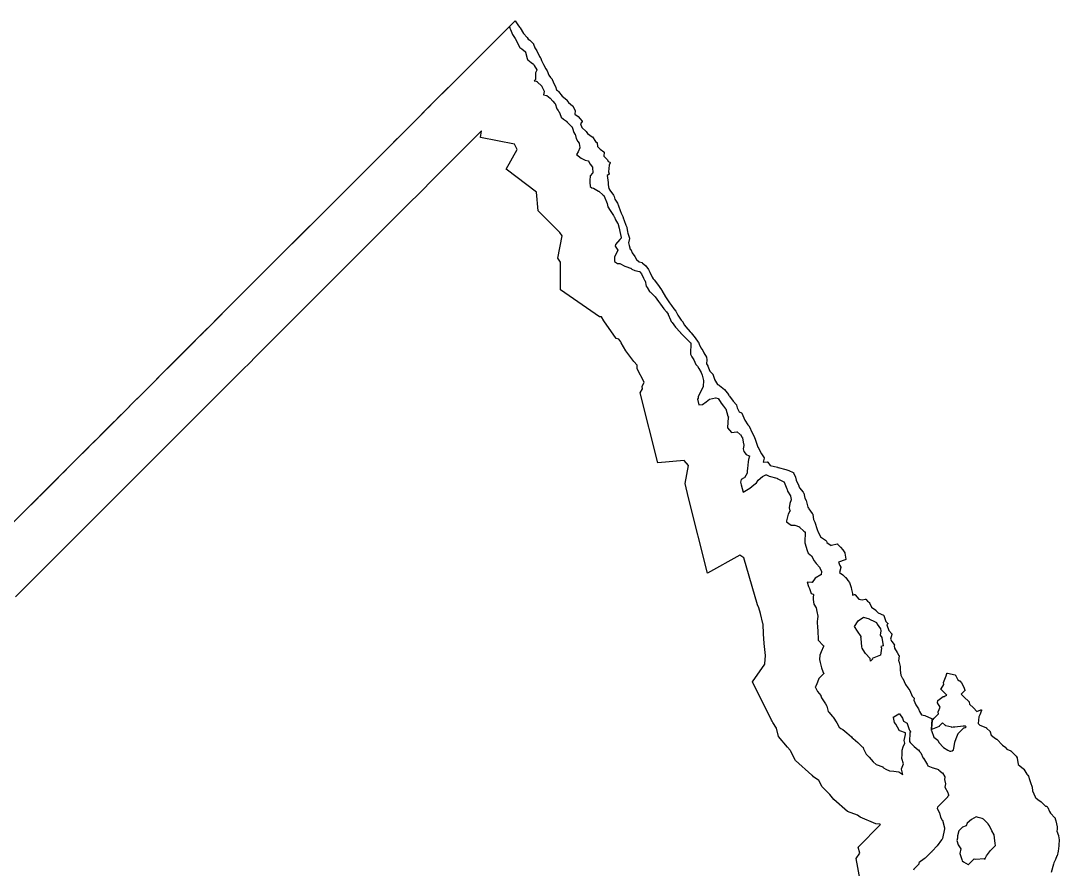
# Model space of a CAD drawing. Header units: millimetres. Extents: x 0 to 500, y 0 to 700.
# Drawn here: x 250 to 384.3, y 357.8 to 467.6 of the extents above; entities that cross this region are included whole.
import ezdxf

# ---------------------------------------------------------------- set-up
doc = ezdxf.new("R2010")
doc.units = ezdxf.units.MM
doc.layers.add('CORTE', color=1, linetype='Continuous')
doc.layers.add('GRABADO', color=5, linetype='Continuous')

msp = doc.modelspace()

# ---------------------------------------------------------------- linework, layer by layer
at = {"layer": 'CORTE'}
for points in [[(248.81, 402.47), (250.67, 404.33), (251.04, 404.7), (251.5, 405.17), (251.97, 405.63), (252.53, 406.19), (252.99, 406.65), (253.37, 407.03), (253.92, 407.59), (257.65, 411.31), (258.18, 411.84), (258.58, 412.24), (259.04, 412.7), (259.57, 413.23), (259.91, 413.57), (260.5, 414.16), (263.74, 417.4), (264.25, 417.92), (264.72, 418.38), (265.22, 418.88), (266.6, 420.26), (267.06, 420.72), (267.98, 421.65), (268.48, 422.14), (269.85, 423.51), (270.28, 423.95), (273.05, 426.71), (273.51, 427.17), (273.97, 427.63), (274.44, 428.1), (274.91, 428.57), (275.82, 429.48), (276.27, 429.94), (298.6, 452.26), (299.06, 452.72), (301.35, 455.01), (301.9, 455.56), (302.45, 456.11), (302.82, 456.48), (303.27, 456.93), (307.39, 461.05), (307.77, 461.44), (311.43, 465.09), (311.43, 465.09), (311.99, 465.65), (313.22, 466.88), (313.95, 467.61), (314.3, 467.08), (314.3, 467.08), (314.51, 466.8), (314.52, 466.8), (314.52, 466.79), (314.52, 466.78), (314.54, 466.75), (314.57, 466.7), (315.03, 465.96), (315.48, 465.46), (315.48, 465.45), (315.61, 465.23), (315.83, 465.08), (315.84, 465.08), (315.84, 465.08), (316.3, 464.61), (316.31, 464.61), (316.31, 464.6), (316.32, 464.59), (316.5, 464.11), (316.74, 463.71), (317.09, 462.97), (317.18, 462.85), (317.24, 462.76), (317.24, 462.76), (317.25, 462.75), (317.25, 462.74), (317.33, 462.47), (317.59, 461.95), (317.9, 461.39), (318.08, 461.13), (318.08, 461.13), (318.09, 461.12), (318.3, 460.56), (318.49, 460.25), (318.72, 460.05), (318.73, 460.04), (318.73, 460.04), (318.74, 460.03), (318.74, 460.03), (319, 459.42), (319.14, 459.1), (319.14, 459.09), (319.3, 458.66), (319.41, 458.57), (319.42, 458.57), (319.53, 458.44), (320.04, 457.87), (320.61, 457.36), (320.61, 457.36), (320.62, 457.35), (320.62, 457.35), (320.71, 457.21), (320.83, 457.05), (321.37, 456.6), (321.38, 456.59), (321.38, 456.59), (321.38, 456.58), (321.39, 456.58), (321.71, 456.01), (321.71, 456), (321.71, 456), (321.72, 455.99), (321.72, 455.99), (321.72, 455.98), (321.72, 455.97), (321.68, 455.54), (322.08, 455.24), (322.09, 455.24), (322.09, 455.23), (322.1, 455.23), (322.33, 454.92), (322.58, 454.68), (322.58, 454.67), (322.59, 454.67), (322.59, 454.66), (322.59, 454.66), (322.6, 454.65), (322.6, 454.64), (322.6, 454.64), (322.6, 454.63), (322.6, 454.61), (322.6, 454.61), (322.59, 454.6), (322.59, 454.59), (322.59, 454.59), (322.37, 454.26), (322.55, 453.82), (323.12, 453.3), (323.13, 453.3), (323.13, 453.29), (323.14, 453.29), (323.14, 453.28), (323.14, 453.27), (323.19, 453.14), (323.31, 453.01), (323.92, 452.6), (323.92, 452.6), (323.93, 452.59), (323.93, 452.59), (323.93, 452.58), (324.35, 451.98), (324.51, 451.88), (324.51, 451.87), (324.52, 451.86), (324.53, 451.86), (324.53, 451.85), (324.53, 451.84), (324.53, 451.83), (324.54, 451.83), (324.61, 451.33), (324.94, 451), (325.42, 450.66), (325.42, 450.66), (325.43, 450.65), (325.44, 450.63), (325.44, 450.62), (325.45, 450.61), (325.45, 450.61), (325.45, 450.6), (325.45, 450.59), (325.4, 450.09), (325.87, 449.62), (325.87, 449.62), (325.88, 449.61), (325.88, 449.6), (325.99, 449.41), (326.18, 449.31), (326.18, 449.3), (326.19, 449.3), (326.2, 449.29), (326.2, 449.29), (326.21, 449.28), (326.21, 449.28), (326.21, 449.27), (326.22, 449.26), (326.22, 449.25), (326.22, 449.24), (326.22, 449.24), (326.22, 449.22), (326.22, 449.22), (326.21, 449.21), (326.1, 448.94), (326.02, 448.07), (326.09, 447.81), (326.09, 447.81), (326.09, 447.8), (326.09, 447.79), (326.09, 447.79), (326.09, 447.78), (326.08, 447.77), (326.08, 447.77), (326.08, 447.76), (326.07, 447.75), (326.07, 447.75), (326.07, 447.75), (326.06, 447.74), (326.06, 447.74), (325.85, 447.61), (325.96, 446.69), (325.99, 446.37), (326.04, 445.9), (326.2, 445.68), (326.65, 445.03), (326.65, 445.03), (326.73, 444.88), (326.73, 444.87), (326.85, 444.54), (327.17, 444.01), (327.17, 444.01), (327.17, 444), (327.29, 443.65), (327.53, 443.06), (327.53, 443.05), (327.65, 442.72), (327.85, 442.28), (327.93, 442.14), (327.93, 442.13), (328.03, 441.75), (328.26, 441.16), (328.37, 440.89), (328.37, 440.88), (328.37, 440.87), (328.47, 440.32), (328.53, 440.12), (328.74, 439.49), (328.74, 439.48), (328.74, 439.47), (328.74, 439.47), (328.74, 439.46), (328.74, 439.45), (328.62, 438.87), (328.7, 438.52), (328.83, 438.08), (328.95, 437.96), (328.95, 437.95), (328.96, 437.94), (328.96, 437.94), (328.96, 437.93), (329.08, 437.57), (329.42, 437.1), (329.42, 437.1), (329.65, 436.74), (330, 436.43), (330.35, 436.32), (330.35, 436.32), (330.35, 436.32), (330.36, 436.32), (330.37, 436.31), (330.83, 435.92), (330.84, 435.92), (330.84, 435.91), (331.17, 435.44), (331.17, 435.44), (331.18, 435.43), (331.34, 435.08), (331.65, 434.45), (331.77, 434.22), (331.91, 434.09), (331.91, 434.09), (331.92, 434.09), (332.37, 433.51), (332.86, 432.8), (332.9, 432.75), (332.9, 432.74), (332.91, 432.74), (332.91, 432.73), (332.92, 432.72), (332.92, 432.72), (333.4, 431.91), (333.72, 431.38), (333.89, 431.1), (334.17, 430.76), (334.47, 430.36), (334.7, 430.05), (334.7, 430.04), (334.96, 429.54), (335.42, 428.89), (335.51, 428.8), (335.51, 428.79), (335.52, 428.79), (335.58, 428.69), (335.86, 428.23), (336.03, 427.99), (336.56, 427.37), (336.7, 427.22), (337.24, 426.59), (337.24, 426.59), (337.63, 426.02), (337.63, 426.02), (337.64, 426.01), (337.74, 425.75), (337.96, 425.28), (338.22, 424.95), (338.23, 424.94), (338.23, 424.94), (338.23, 424.94), (338.34, 424.65), (338.68, 424.08), (338.68, 424.08), (338.68, 424.07), (338.69, 424.06), (338.69, 424.06), (338.73, 423.77), (338.73, 423.76), (338.73, 423.75), (338.68, 423.24), (338.86, 422.95), (338.86, 422.94), (339.12, 422.29), (339.28, 422.09), (339.47, 421.92), (339.47, 421.91), (339.48, 421.91), (339.48, 421.9), (339.48, 421.9), (339.49, 421.89), (339.71, 421.23), (339.71, 421.23), (339.72, 421.19), (340.13, 420.55), (340.26, 420.49), (340.27, 420.49), (340.28, 420.48), (340.36, 420.42), (341.02, 419.91), (341.02, 419.91), (341.02, 419.9), (341.03, 419.9), (341.54, 419.24), (341.54, 419.23), (341.55, 419.22), (341.59, 419.13), (341.67, 419.02), (342.14, 418.39), (342.56, 417.9), (342.56, 417.9), (342.57, 417.89), (342.57, 417.88), (342.57, 417.88), (342.57, 417.87), (342.64, 417.55), (342.91, 417.01), (343.21, 416.88), (343.21, 416.88), (343.22, 416.88), (343.23, 416.87), (343.23, 416.86), (343.24, 416.85), (343.24, 416.85), (343.38, 416.53), (343.63, 415.93), (344.02, 415.35), (344.15, 415.2), (344.16, 415.19), (344.16, 415.19), (344.17, 415.18), (344.17, 415.18), (344.18, 415.17), (344.18, 415.16), (344.19, 415.14), (344.61, 414.28), (344.84, 413.81), (344.84, 413.8), (345.01, 413.36), (345.34, 412.45), (345.35, 412.44), (345.35, 412.44), (345.35, 412.43), (345.36, 412.43), (345.36, 412.42), (345.36, 412.41), (345.37, 412.4), (345.37, 412.4), (345.37, 412.38), (345.81, 411.57), (346.14, 411.07), (346.14, 411.07), (346.14, 411.06), (346.14, 411.06), (346.15, 411.05), (346.15, 411.04), (346.15, 411.03), (346.15, 411.03), (346.15, 411.02), (346.02, 410.48), (346.55, 410.53), (346.55, 410.53), (346.56, 410.53), (346.57, 410.53), (346.58, 410.53), (346.58, 410.52), (346.59, 410.52), (346.6, 410.52), (346.6, 410.51), (346.61, 410.51), (346.61, 410.5), (346.62, 410.5), (346.91, 410.09), (347.89, 409.84), (347.92, 409.84), (347.93, 409.83), (347.94, 409.83), (347.94, 409.83), (347.96, 409.83), (348.95, 409.55), (348.96, 409.55), (349.34, 409.42), (349.91, 409.18), (349.91, 409.17), (349.92, 409.17), (349.93, 409.16), (349.94, 409.15), (349.94, 409.15), (349.95, 409.14), (350.19, 408.57), (350.19, 408.57), (350.19, 408.56), (350.29, 408.17), (350.63, 407.42), (350.63, 407.41), (350.69, 407.26), (350.69, 407.26), (350.71, 407.2), (351.18, 406.63), (351.25, 406.53), (351.25, 406.53), (351.26, 406.51), (351.26, 406.51), (351.26, 406.5), (351.39, 405.83), (351.58, 405.56), (351.59, 405.55), (351.59, 405.55), (351.59, 405.54), (351.59, 405.53), (351.81, 404.66), (351.88, 404.53), (351.88, 404.53), (351.91, 404.45), (352.35, 403.87), (352.36, 403.87), (352.42, 403.78), (352.43, 403.77), (352.43, 403.76), (352.44, 403.75), (352.44, 403.74), (352.52, 403.07), (352.72, 402.75), (352.72, 402.74), (352.72, 402.73), (352.98, 401.78), (353, 401.74), (353.03, 401.72), (353.03, 401.72), (353.04, 401.71), (353.04, 401.71), (353.05, 401.7), (353.05, 401.69), (353.06, 401.68), (353.09, 401.56), (353.42, 400.85), (354.09, 400.39), (354.1, 400.38), (354.1, 400.38), (354.18, 400.3), (354.18, 400.3), (354.19, 400.29), (354.19, 400.29), (354.19, 400.28), (354.19, 400.27), (354.25, 400.09), (354.83, 399.73), (354.86, 399.74), (354.86, 399.74), (355.58, 399.93), (355.58, 399.93), (355.59, 399.93), (355.6, 399.93), (355.61, 399.93), (355.61, 399.93), (355.62, 399.93), (355.63, 399.93), (355.63, 399.92), (355.64, 399.92), (355.65, 399.91), (355.65, 399.91), (356, 399.51), (356.32, 399.15), (356.32, 399.14), (356.32, 399.14), (356.57, 398.75), (356.58, 398.74), (356.58, 398.73), (356.58, 398.73), (356.58, 398.72), (356.69, 397.94), (356.69, 397.93), (356.69, 397.92), (356.69, 397.91), (356.69, 397.91), (356.69, 397.9), (356.68, 397.89), (356.68, 397.89), (356.67, 397.88), (356.67, 397.88), (356.66, 397.87), (356.66, 397.87), (356.65, 397.87), (356.64, 397.86), (355.76, 397.57), (355.95, 397.13), (356.05, 396.9), (356.05, 396.89), (356.05, 396.88), (356.05, 396.88), (356.05, 396.87), (356.05, 396.86), (356.05, 396.86), (355.91, 396.23), (356.33, 395.92), (356.33, 395.92), (356.34, 395.92), (356.68, 395.57), (356.69, 395.56), (356.96, 395.21), (357.17, 394.93), (357.17, 394.93), (357.18, 394.92), (357.18, 394.91), (357.38, 394.29), (357.46, 394.04), (357.46, 394.04), (357.46, 394.03), (357.55, 393.5), (357.59, 393.28), (357.83, 393.37), (357.84, 393.37), (357.85, 393.37), (357.85, 393.37), (357.86, 393.37), (357.87, 393.37), (357.88, 393.37), (357.88, 393.37), (357.89, 393.36), (357.9, 393.36), (357.9, 393.36), (357.91, 393.35), (357.91, 393.35), (358.4, 392.77), (358.8, 392.69), (359.22, 392.78), (359.22, 392.78), (359.23, 392.78), (359.24, 392.78), (359.24, 392.78), (359.26, 392.78), (359.26, 392.78), (359.27, 392.78), (359.27, 392.77), (359.28, 392.77), (359.29, 392.76), (359.29, 392.76), (359.49, 392.52), (359.76, 392.33), (359.76, 392.33), (359.77, 392.32), (359.78, 392.31), (359.78, 392.31), (359.78, 392.3), (360.04, 391.75), (360.58, 391.33), (360.59, 391.32), (360.59, 391.32), (360.74, 391.14), (360.87, 391), (361.57, 390.7), (361.57, 390.7), (361.58, 390.7), (361.59, 390.69), (361.59, 390.69), (361.6, 390.68), (361.6, 390.67), (361.61, 390.67), (361.9, 389.87), (361.98, 389.78), (362.11, 389.68), (362.11, 389.68), (362.12, 389.67), (362.12, 389.66), (362.13, 389.66), (362.13, 389.65), (362.13, 389.64), (362.14, 389.64), (362.14, 389.63), (362.14, 389.62), (362.14, 389.62), (362.14, 389.61), (362.13, 389.6), (362.13, 389.59), (362.13, 389.59), (362.12, 389.58), (362.12, 389.58), (362.02, 389.45), (362.25, 388.7), (362.65, 388.29), (362.66, 388.29), (362.66, 388.28), (362.67, 388.27), (362.67, 388.25), (362.67, 388.25), (362.67, 388.24), (362.67, 388.23), (362.67, 388.23), (362.67, 388.22), (362.49, 387.59), (362.64, 387.3), (362.98, 386.89), (362.98, 386.88), (362.99, 386.87), (362.99, 386.86), (362.99, 386.85), (362.99, 386.85), (362.99, 386.84), (362.99, 386.83), (362.99, 386.82), (362.99, 386.82), (362.96, 386.73), (363.02, 386.43), (363.35, 385.88), (363.58, 385.5), (363.59, 385.5), (363.59, 385.49), (363.59, 385.49), (363.59, 385.48), (363.59, 385.48), (363.59, 385.47), (363.59, 385.46), (363.53, 384.81), (363.55, 384.74), (363.72, 384.07), (363.72, 384.06), (363.72, 384.05), (363.73, 383.59), (363.84, 382.95), (363.94, 382.68), (363.99, 382.61), (363.99, 382.61), (364.08, 382.5), (364.08, 382.5), (364.09, 382.49), (364.44, 381.72), (364.71, 381.32), (364.97, 380.95), (364.97, 380.95), (364.98, 380.94), (365.3, 380.23), (365.42, 380.11), (365.43, 380.11), (365.53, 379.97), (365.53, 379.97), (365.53, 379.96), (365.54, 379.96), (365.54, 379.95), (365.54, 379.94), (365.54, 379.93), (365.54, 379.92), (365.52, 379.69), (365.75, 379.1), (366.12, 378.59), (366.12, 378.59), (366.12, 378.58), (366.12, 378.57), (366.22, 378.25), (366.5, 377.82), (366.91, 377.72), (366.91, 377.72), (366.91, 377.71), (367.78, 377.34), (367.78, 377.34), (367.79, 377.34), (367.79, 377.33), (367.8, 377.33), (367.8, 377.32), (367.81, 377.32), (367.81, 377.31), (367.81, 377.31), (367.84, 377.25), (367.84, 377.24), (367.84, 377.24), (367.84, 377.23), (367.85, 377.22), (367.84, 377.21), (367.73, 375.9), (367.74, 375.86), (367.74, 375.84), (367.76, 375.81), (367.76, 375.81), (367.77, 375.8), (368.1, 374.92), (368.6, 374.55), (368.6, 374.55), (368.61, 374.54), (368.61, 374.54), (368.62, 374.53), (368.62, 374.52), (368.73, 374.22), (369.36, 373.58), (369.91, 373.25), (370.15, 373.1), (370.27, 373.12), (370.27, 373.12), (370.45, 373.13), (370.62, 373.3), (370.74, 373.73), (370.79, 374.26), (370.79, 374.27), (370.79, 374.28), (370.79, 374.28), (370.99, 374.75), (371.25, 375.4), (371.26, 375.4), (371.26, 375.41), (371.27, 375.42), (371.27, 375.42), (371.96, 376.11), (371.96, 376.11), (371.97, 376.12), (371.98, 376.12), (371.98, 376.13), (371.99, 376.13), (372, 376.13), (372, 376.13), (372.16, 376.15), (372.28, 376.27), (372.2, 376.35), (372.05, 376.34), (371.87, 376.33), (370.79, 376.23), (370.61, 376.21), (370.43, 376.19), (370.42, 376.19), (370.42, 376.19), (370.41, 376.2), (369.62, 376.39), (369.61, 376.39), (369.6, 376.4), (369.59, 376.4), (369.59, 376.41), (369.23, 376.77), (368.79, 376.33), (368.79, 376.32), (368.78, 376.32), (368.77, 376.32), (368.77, 376.31), (367.93, 375.97), (367.92, 375.97), (367.91, 375.97), (367.91, 375.96), (367.9, 375.96), (367.89, 375.96), (367.89, 375.97), (367.88, 375.97), (367.87, 375.97), (367.87, 375.97), (367.86, 375.98), (367.85, 375.98), (367.85, 375.99), (367.84, 375.99), (367.84, 376), (367.83, 376), (367.83, 376.01), (367.83, 376.02), (367.83, 376.02), (367.83, 376.03), (367.83, 376.04), (367.83, 376.04), (367.92, 377.13), (367.93, 377.14), (367.93, 377.14), (367.93, 377.15), (367.93, 377.16), (367.94, 377.16), (367.94, 377.17), (367.95, 377.17), (368.14, 377.37), (368.7, 377.93), (368.65, 378.15), (368.65, 378.16), (368.65, 378.17), (368.65, 378.17), (368.65, 378.18), (368.65, 378.19), (368.65, 378.19), (368.9, 378.81), (368.57, 379.36), (368.57, 379.36), (368.56, 379.37), (368.56, 379.38), (368.56, 379.39), (368.56, 379.4), (368.56, 379.41), (368.6, 379.61), (368.6, 379.62), (368.6, 379.63), (368.61, 379.63), (368.61, 379.64), (368.62, 379.65), (368.62, 379.65), (368.62, 379.65), (369.3, 380.16), (369.3, 380.16), (369.31, 380.17), (369.32, 380.17), (369.33, 380.18), (369.33, 380.18), (369.49, 380.19), (369.57, 380.27), (369.57, 380.27), (369.58, 380.28), (369.59, 380.28), (369.59, 380.28), (369.77, 380.36), (369.68, 380.44), (369.03, 381.1), (369.02, 381.1), (369.02, 381.11), (369.01, 381.11), (369.01, 381.12), (369.01, 381.13), (369.01, 381.13), (369.01, 381.14), (369, 381.15), (369.01, 381.16), (369.01, 381.16), (369.01, 381.17), (369.01, 381.18), (369.01, 381.18), (369.02, 381.19), (369.38, 381.74), (369.35, 381.98), (369.35, 381.99), (369.35, 381.99), (369.35, 382), (369.35, 382.01), (369.35, 382.01), (369.7, 382.84), (369.77, 383.16), (369.77, 383.16), (369.77, 383.17), (369.78, 383.18), (369.78, 383.18), (369.79, 383.19), (369.79, 383.19), (369.8, 383.2), (369.8, 383.2), (369.81, 383.21), (369.82, 383.21), (369.82, 383.21), (369.83, 383.21), (369.84, 383.21), (369.85, 383.21), (369.85, 383.21), (369.86, 383.21), (370.84, 382.97), (370.85, 382.96), (370.86, 382.96), (370.87, 382.96), (370.87, 382.95), (370.88, 382.94), (370.89, 382.93), (370.89, 382.93), (371.21, 382.34), (371.43, 382.21), (371.43, 382.2), (371.44, 382.2), (371.67, 381.97), (371.68, 381.96), (371.68, 381.95), (371.98, 381.4), (371.98, 381.39), (371.99, 381.39), (371.99, 381.38), (372.09, 380.98), (372.09, 380.98), (372.09, 380.97), (372.09, 380.96), (372.09, 380.96), (372.08, 380.95), (372.08, 380.94), (372.08, 380.93), (372.08, 380.93), (372.07, 380.92), (372.07, 380.92), (371.63, 380.48), (371.98, 380.12), (372.64, 379.47), (372.64, 379.46), (372.65, 379.46), (372.65, 379.45), (372.66, 379.44), (372.66, 379.43), (372.72, 379.19), (373.2, 378.71), (373.65, 378.26), (374.16, 378.47), (374.17, 378.47), (374.18, 378.47), (374.18, 378.47), (374.19, 378.47), (374.2, 378.47), (374.21, 378.47), (374.21, 378.47), (374.22, 378.47), (374.23, 378.46), (374.23, 378.46), (374.24, 378.46), (374.24, 378.45), (374.25, 378.44), (374.26, 378.43), (374.26, 378.43), (374.26, 378.42), (374.26, 378.41), (374.26, 378.41), (374.27, 378.4), (374.26, 378.39), (374.26, 378.39), (374.26, 378.38), (374.03, 377.81), (373.92, 377.54), (373.84, 376.69), (374.05, 376.48), (374.61, 376.24), (374.9, 376.12), (374.9, 376.12), (374.92, 376.11), (374.92, 376.1), (375.37, 375.65), (375.38, 375.65), (375.38, 375.64), (375.39, 375.64), (375.39, 375.63), (375.39, 375.62), (375.39, 375.62), (375.51, 375.16), (375.9, 374.88), (376.21, 374.66), (376.21, 374.66), (376.22, 374.66), (376.99, 373.88), (377.29, 373.65), (377.3, 373.65), (377.3, 373.65), (377.3, 373.64), (377.52, 373.35), (378.05, 373.13), (378.05, 373.13), (378.06, 373.12), (378.07, 373.12), (378.59, 372.59), (378.73, 372.46), (378.73, 372.45), (378.74, 372.45), (378.87, 372.25), (378.87, 372.25), (378.88, 372.24), (378.88, 372.23), (378.88, 372.22), (378.88, 372.22), (378.99, 371.38), (379.21, 371.23), (379.7, 370.82), (379.7, 370.81), (379.71, 370.81), (379.71, 370.8), (379.72, 370.8), (380.1, 370.12), (380.22, 370.03), (380.22, 370.02), (380.23, 370.02), (380.23, 370.02), (380.33, 369.88), (380.34, 369.88), (380.34, 369.87), (380.34, 369.86), (380.47, 369.46), (380.6, 369.06), (380.6, 369.06), (380.79, 368.47), (380.79, 368.47), (380.79, 368.46), (380.85, 367.97), (381.19, 367.18), (381.22, 367.09), (381.23, 367.07), (381.24, 367.05), (381.4, 366.97), (381.4, 366.96), (381.97, 366.54), (381.98, 366.54), (382.55, 365.97), (382.65, 365.98), (382.66, 365.98), (382.66, 365.98), (382.67, 365.98), (382.68, 365.98), (382.69, 365.97), (382.69, 365.97), (382.7, 365.97), (382.7, 365.96), (382.71, 365.96), (382.83, 365.83), (382.84, 365.83), (382.84, 365.82), (382.85, 365.82), (382.85, 365.81), (383.07, 365.29), (383.16, 365.08), (383.75, 364.49), (383.75, 364.48), (383.76, 364.48), (383.76, 364.47), (383.77, 364.46), (383.77, 364.46), (383.79, 364.37), (383.86, 364.1), (384.06, 363.32), (384.06, 363.31), (384.06, 363.3), (384.06, 363.3), (384.03, 363.02), (384.01, 362.77), (384.22, 362.18), (384.22, 362.17), (384.22, 362.17), (384.31, 361.64), (384.31, 361.63), (384.31, 361.63), (384.31, 361.62), (384.25, 360.95), (384.25, 360.87), (384.25, 360.87), (384.19, 360.18), (384.18, 360.17), (384.18, 360.17), (384.02, 359.58), (384.01, 359.58), (383.82, 359.11), (383.82, 359.11), (383.62, 358.68), (383.56, 358.47), (383.25, 357.4)], [(358.57, 356.42), (358.05, 359.21), (358.51, 359.9), (358.29, 360.69), (361.21, 363.6), (361.12, 363.66), (360.57, 363.72), (358.57, 364.58), (358.2, 364.82), (356.92, 365.31), (355.15, 366.87), (354.65, 367.5), (353.63, 368.51), (353.22, 369.3), (352.53, 369.78), (352.41, 369.94), (352.3, 369.99), (350.2, 371.89), (349.54, 373.17), (349.49, 373.25), (349.15, 373.63), (348.02, 375.01), (347.74, 376.1), (347.25, 376.8), (347.19, 376.98), (347.09, 377.1), (344.62, 382.06), (346.23, 384.36), (346.22, 384.41), (346.32, 385.48), (346.15, 387.03), (346.08, 388.28), (346.02, 389.52), (345.96, 389.62), (345.69, 390.94), (345.45, 391.67), (345.28, 392.06), (343.5, 398.11), (343.02, 398.45), (338.81, 396.15), (336.38, 405.89), (335.92, 407.73), (336.38, 410.05), (335.82, 410.73), (332.38, 410.42), (330.12, 419.46), (330.39, 420), (330.35, 420.29), (330.64, 420.83), (329.74, 422.56), (329.71, 423.03), (329.28, 423.51), (328.63, 424.38), (328.24, 424.9), (327.66, 425.95), (327.62, 426.06), (327.59, 426.09), (327.37, 426.4), (327, 426.52), (325.41, 428.8), (325.12, 429.3), (324.85, 429.31), (319.79, 432.79), (319.79, 436.37), (319.44, 436.89), (320, 439.79), (319.73, 440.21), (316.9, 443.04), (316.69, 445.45), (312.79, 448.43), (312.79, 448.43), (314.21, 450.94), (313.84, 451.64), (309.44, 452.49), (309.6, 453.36), (309.17, 452.93), (304.42, 448.19), (303.9, 447.66), (303.47, 447.24), (302.84, 446.6), (302.21, 445.97), (299.56, 443.32), (299.03, 442.79), (281.01, 424.77), (280.49, 424.25), (279.44, 423.2), (278.9, 422.66), (278.35, 422.11), (277.82, 421.58), (277.29, 421.05), (274.1, 417.86), (273.6, 417.36), (272.01, 415.78), (271.45, 415.21), (270.38, 414.15), (269.85, 413.61), (268.26, 412.02), (267.68, 411.44), (267.14, 410.9), (266.55, 410.31), (262.81, 406.57), (262.13, 405.89), (261.74, 405.5), (261.13, 404.89), (260.59, 404.35), (260.13, 403.9), (259.52, 403.28), (255.22, 398.99), (254.59, 398.35), (254.15, 397.91), (253.61, 397.37), (252.97, 396.73), (252.43, 396.19), (251.89, 395.65), (251.46, 395.23), (249.32, 393.08)]]:
    msp.add_lwpolyline(points, dxfattribs=at)
msp.add_lwpolyline([(371.91, 358.78), (372.52, 358.44), (372.58, 358.44), (373.3, 359.17), (373.51, 359.12), (374.61, 359.22), (374.71, 359.12), (374.76, 359.31), (374.8, 359.38), (374.91, 359.57), (375.41, 360.27), (376.06, 360.92), (376.03, 361.15), (375.95, 361.88), (375.9, 362.28), (375.61, 362.82), (375.27, 363.46), (375.15, 363.62), (375.13, 363.66), (375.11, 363.71), (374.52, 364.3), (374.33, 364.41), (373.81, 364.54), (373.58, 364.59), (372.98, 364.26), (372.4, 363.81), (372.26, 363.43), (371.79, 363.28), (371.33, 362.82), (371.14, 362.16), (371.15, 361.85), (371.08, 361.54), (371.22, 360.98), (371.59, 360.49), (371.47, 359.88), (371.56, 359.5), (371.71, 359.08), (371.77, 358.92), (371.91, 358.78)], close=True, dxfattribs=at)
at = {"layer": 'GRABADO'}
msp.add_lwpolyline([(249.64, 403.3), (250.27, 403.93), (254.57, 408.23), (255.18, 408.85), (255.64, 409.3), (256.18, 409.84), (256.79, 410.45), (257.18, 410.84), (257.86, 411.52), (261.6, 415.26), (262.19, 415.85), (262.73, 416.39), (263.31, 416.97), (264.9, 418.56), (265.43, 419.1), (266.5, 420.16), (267.06, 420.73), (268.65, 422.31), (269.15, 422.81), (272.34, 426), (272.87, 426.53), (273.4, 427.06), (273.95, 427.61), (274.49, 428.15), (275.54, 429.2), (276.06, 429.72), (294.08, 447.74), (294.61, 448.27), (297.26, 450.92), (297.89, 451.55), (298.52, 452.19), (298.95, 452.61), (299.48, 453.14), (304.22, 457.88), (304.67, 458.33), (308.88, 462.55), (308.88, 462.55), (309.53, 463.2), (310.95, 464.61), (312.08, 465.74), (312.55, 466.22), (313.08, 466.75), (313.15, 466.81), (313.24, 466.69), (313.25, 466.68), (313.25, 466.67), (313.32, 466.48), (313.6, 465.82), (313.6, 465.82), (313.94, 465.31), (313.94, 465.31), (314.11, 465.02), (314.12, 465.02), (314.37, 464.47), (314.55, 464.17), (314.82, 463.99), (314.82, 463.98), (315.27, 463.59), (315.28, 463.59), (315.28, 463.58), (315.28, 463.58), (315.29, 463.57), (315.29, 463.56), (315.29, 463.56), (315.5, 462.72), (315.5, 462.72), (315.52, 462.59), (315.54, 462.56), (315.58, 462.55), (315.59, 462.55), (315.59, 462.55), (315.6, 462.54), (316.01, 462.23), (316.3, 462.01), (316.31, 462.01), (316.31, 462), (316.32, 462), (316.32, 461.99), (316.41, 461.83), (316.73, 461.28), (316.73, 461.27), (316.73, 461.27), (316.74, 461.26), (316.74, 461.25), (316.74, 461.24), (316.74, 461.24), (316.74, 461.23), (316.74, 461.22), (316.73, 461.21), (316.73, 461.21), (316.57, 460.86), (316.59, 460.05), (316.58, 460.05), (316.58, 460.04), (316.58, 460.03), (316.58, 460.02), (316.58, 460.02), (316.57, 460.01), (316.57, 460), (316.56, 460), (316.39, 459.82), (316.65, 459.79), (316.66, 459.78), (316.66, 459.78), (316.76, 459.75), (316.76, 459.74), (316.78, 459.74), (316.78, 459.73), (317.37, 459.14), (317.38, 459.13), (317.39, 459.13), (317.39, 459.12), (317.7, 458.5), (317.7, 458.5), (317.7, 458.49), (317.7, 458.48), (317.71, 458.48), (317.71, 458.47), (317.71, 458.46), (317.7, 458.46), (317.61, 458.03), (318.01, 457.96), (318.02, 457.96), (318.02, 457.95), (318.03, 457.95), (318.04, 457.95), (318.04, 457.94), (318.46, 457.61), (318.46, 457.6), (318.83, 457.19), (319.08, 456.91), (319.09, 456.91), (319.09, 456.9), (319.1, 456.89), (319.34, 456.22), (319.49, 455.99), (319.61, 455.83), (319.61, 455.83), (319.61, 455.82), (319.62, 455.81), (319.84, 455.25), (319.91, 455.12), (320.21, 454.88), (320.6, 454.61), (320.6, 454.61), (320.6, 454.6), (320.61, 454.6), (320.61, 454.59), (320.62, 454.59), (320.62, 454.58), (320.64, 454.53), (320.67, 454.51), (321.29, 453.88), (321.3, 453.88), (321.3, 453.87), (321.3, 453.87), (321.31, 453.86), (321.35, 453.73), (321.35, 453.73), (321.52, 453.14), (321.67, 452.95), (321.68, 452.94), (321.68, 452.93), (321.69, 452.92), (321.85, 452.36), (322.03, 451.98), (322.22, 451.79), (322.22, 451.78), (322.23, 451.77), (322.24, 451.76), (322.24, 451.75), (322.24, 451.75), (322.3, 451.2), (322.3, 451.19), (322.3, 451.18), (322.3, 451.17), (322.29, 451.17), (322.08, 450.65), (322.08, 450.64), (321.88, 450.29), (322.47, 449.85), (322.98, 449.59), (323.4, 449.5), (323.4, 449.5), (323.42, 449.49), (323.42, 449.49), (323.43, 449.48), (323.43, 449.48), (323.44, 449.47), (323.44, 449.46), (323.66, 449.05), (323.95, 448.66), (323.95, 448.66), (323.96, 448.65), (323.96, 448.64), (323.96, 448.64), (323.96, 448.63), (323.96, 448.62), (323.97, 447.95), (323.96, 447.95), (323.96, 447.94), (323.96, 447.93), (323.96, 447.93), (323.96, 447.92), (323.95, 447.91), (323.95, 447.91), (323.63, 447.55), (323.61, 446.96), (323.61, 446.74), (323.66, 446.18), (323.85, 445.99), (324.06, 445.96), (324.07, 445.95), (324.08, 445.95), (324.08, 445.95), (324.09, 445.95), (324.74, 445.57), (324.75, 445.57), (324.75, 445.57), (325.34, 445.04), (325.44, 444.95), (325.45, 444.94), (325.45, 444.94), (325.46, 444.93), (325.46, 444.93), (325.46, 444.93), (325.46, 444.92), (325.47, 444.9), (325.47, 444.9), (325.82, 443.96), (325.82, 443.95), (325.92, 443.53), (326.22, 443.07), (326.66, 442.41), (326.66, 442.41), (326.73, 442.26), (326.73, 442.26), (326.77, 442.18), (326.93, 441.87), (327.19, 441.41), (327.2, 441.41), (327.4, 440.79), (327.4, 440.79), (327.48, 440.36), (327.65, 439.56), (327.65, 439.56), (327.65, 439.55), (327.65, 439.54), (327.65, 439.54), (327.65, 439.53), (327.65, 439.52), (327.65, 439.52), (327.64, 439.51), (327.64, 439.5), (327.48, 439.31), (327.48, 439.3), (326.91, 438.68), (326.87, 438.44), (327.21, 437.94), (327.22, 437.93), (327.22, 437.92), (327.22, 437.92), (327.22, 437.92), (327.23, 437.91), (327.23, 437.9), (327.23, 437.89), (327.22, 437.88), (327.22, 437.88), (327.22, 437.87), (327.22, 437.87), (326.85, 437.17), (326.79, 437.03), (326.79, 436.47), (327.16, 436.22), (327.46, 436.21), (327.46, 436.21), (327.47, 436.21), (327.48, 436.2), (327.48, 436.2), (328.14, 435.88), (328.26, 435.82), (328.85, 435.6), (328.86, 435.59), (328.87, 435.59), (328.88, 435.58), (329.03, 435.45), (329.44, 435.32), (330.03, 435.17), (330.04, 435.17), (330.04, 435.16), (330.05, 435.16), (330.06, 435.16), (330.07, 435.15), (330.07, 435.14), (330.07, 435.14), (330.26, 434.87), (330.26, 434.86), (330.56, 434.3), (330.73, 433.96), (330.73, 433.96), (330.73, 433.95), (330.74, 433.95), (330.87, 433.29), (331.01, 433.08), (331.3, 432.59), (331.35, 432.52), (331.43, 432.5), (331.43, 432.5), (331.44, 432.49), (331.45, 432.49), (331.45, 432.49), (331.45, 432.48), (332.05, 431.89), (332.05, 431.89), (332.05, 431.88), (332.49, 431.28), (332.61, 431.13), (332.75, 430.94), (333.15, 430.36), (333.51, 429.94), (333.51, 429.94), (333.74, 429.63), (333.74, 429.62), (333.74, 429.62), (333.74, 429.61), (334.01, 428.93), (334.13, 428.71), (334.23, 428.58), (334.69, 427.97), (335.28, 427.31), (335.28, 427.31), (335.31, 427.28), (335.33, 427.25), (336.59, 425.99), (336.61, 425.96), (336.62, 425.96), (336.63, 425.93), (336.64, 425.93), (336.64, 425.92), (336.67, 425.84), (336.67, 425.83), (336.67, 425.82), (336.68, 425.82), (336.68, 425.81), (336.62, 424.6), (336.63, 424.48), (336.81, 424.13), (337.03, 423.74), (337.03, 423.74), (337.32, 423.14), (337.51, 422.93), (337.51, 422.92), (337.71, 422.6), (337.71, 422.6), (338, 422.09), (338.01, 422.08), (338.12, 421.76), (338.12, 421.76), (338.31, 421.06), (338.31, 421.06), (338.31, 421.05), (338.31, 421.04), (338.31, 421.03), (338.27, 420.32), (338.27, 420.31), (338.27, 420.3), (338.26, 420.3), (338.26, 420.29), (337.99, 419.74), (337.6, 419.01), (337.62, 418.85), (337.62, 418.84), (337.62, 418.83), (337.62, 418.82), (337.62, 418.82), (337.62, 418.81), (337.62, 418.8), (337.61, 418.8), (337.53, 418.66), (337.71, 417.93), (338.19, 417.97), (338.64, 418.32), (339.06, 418.65), (339.07, 418.65), (339.07, 418.66), (339.08, 418.66), (339.09, 418.66), (339.09, 418.66), (339.84, 418.81), (339.85, 418.81), (339.86, 418.81), (339.86, 418.81), (339.87, 418.81), (339.88, 418.81), (340.18, 418.72), (340.19, 418.71), (340.19, 418.71), (340.2, 418.71), (340.2, 418.7), (340.21, 418.7), (340.21, 418.69), (340.22, 418.69), (340.58, 418.13), (340.9, 417.75), (341.16, 417.41), (341.16, 417.4), (341.17, 417.39), (341.17, 417.39), (341.45, 416.46), (341.48, 416.41), (341.5, 416.37), (341.51, 416.37), (341.51, 416.36), (341.52, 416.35), (341.52, 416.34), (341.52, 416.33), (341.52, 416.32), (341.52, 416.32), (341.5, 416.26), (341.39, 414.98), (341.42, 414.94), (341.94, 414.32), (342.61, 414.43), (342.62, 414.43), (342.63, 414.43), (342.63, 414.43), (342.64, 414.43), (342.64, 414.42), (342.65, 414.42), (342.66, 414.42), (342.67, 414.41), (343.06, 414.09), (343.06, 414.08), (343.07, 414.08), (343.32, 413.68), (343.32, 413.67), (343.33, 413.67), (343.33, 413.66), (343.33, 413.65), (343.44, 413.1), (343.53, 412.68), (343.53, 412.68), (343.53, 412.67), (343.53, 412.66), (343.53, 412.66), (343.44, 412.22), (343.52, 411.88), (343.83, 411.5), (344.21, 411.34), (344.22, 411.33), (344.23, 411.33), (344.24, 411.32), (344.24, 411.31), (344.25, 411.3), (344.25, 411.29), (344.25, 411.29), (344.25, 411.28), (344.26, 411.27), (344.26, 411.27), (344.25, 411.26), (344.25, 411.26), (344.14, 410.84), (344.09, 410.53), (343.97, 409.67), (343.96, 409.4), (343.95, 409.1), (343.95, 409.1), (343.94, 409.09), (343.94, 409.08), (343.94, 409.08), (343.94, 409.07), (343.59, 408.49), (343.58, 408.48), (343.58, 408.48), (343.57, 408.47), (343.57, 408.47), (343.56, 408.46), (343.56, 408.46), (343.16, 408.26), (343.09, 407.9), (343.17, 407.58), (343.41, 406.63), (344.31, 407.12), (344.81, 407.58), (344.81, 407.58), (345.14, 407.84), (345.37, 408.16), (345.37, 408.17), (345.38, 408.17), (345.93, 408.64), (345.93, 408.64), (345.93, 408.65), (345.94, 408.65), (346.37, 408.84), (346.38, 408.84), (346.39, 408.84), (346.4, 408.84), (346.41, 408.84), (346.42, 408.84), (346.42, 408.84), (346.43, 408.84), (346.79, 408.69), (347.8, 408.42), (347.8, 408.42), (347.81, 408.41), (347.81, 408.41), (347.82, 408.41), (347.82, 408.41), (347.84, 408.4), (347.84, 408.4), (348.7, 407.96), (348.71, 407.96), (348.71, 407.95), (348.72, 407.95), (348.72, 407.95), (348.73, 407.94), (348.73, 407.93), (348.73, 407.93), (348.73, 407.92), (348.97, 407.26), (349.08, 407.05), (349.08, 407.04), (349.1, 406.98), (349.1, 406.98), (349.15, 406.75), (349.54, 406.13), (349.55, 406.13), (349.55, 406.12), (349.55, 406.11), (349.65, 405.65), (349.65, 405.64), (349.65, 405.63), (349.65, 405.62), (349.65, 405.62), (349.65, 405.61), (349.47, 405.14), (349.37, 404.59), (349.48, 404.21), (349.48, 404.21), (349.49, 404.2), (349.49, 404.19), (349.49, 404.19), (349.49, 404.18), (349.48, 404.17), (349.48, 404.17), (349.48, 404.16), (349.48, 404.16), (349.25, 403.77), (349.03, 402.93), (349.04, 402.76), (349.62, 402.35), (350.1, 402.34), (350.11, 402.34), (350.12, 402.33), (350.71, 402.12), (350.71, 402.12), (350.72, 402.11), (350.73, 402.11), (350.73, 402.11), (351.28, 401.56), (351.41, 401.49), (351.41, 401.49), (351.42, 401.48), (351.42, 401.48), (351.43, 401.47), (351.43, 401.46), (351.44, 401.46), (351.44, 401.45), (351.44, 401.44), (351.44, 401.43), (351.44, 401.43), (351.41, 400.15), (351.41, 400.11), (351.41, 400.1), (351.42, 400.1), (351.42, 400.09), (351.42, 400.09), (351.42, 400.08), (351.7, 399.09), (351.85, 398.74), (352.25, 398.38), (352.25, 398.37), (352.26, 398.37), (352.26, 398.36), (352.61, 397.74), (352.73, 397.54), (352.86, 397.41), (353.35, 396.85), (353.35, 396.85), (353.36, 396.84), (353.36, 396.84), (353.58, 396.36), (353.58, 396.35), (353.58, 396.35), (353.58, 396.34), (353.58, 396.33), (353.58, 396.32), (353.58, 396.32), (353.52, 395.97), (353.52, 395.96), (353.51, 395.95), (353.51, 395.94), (353.5, 395.94), (353.5, 395.93), (353.5, 395.93), (353.49, 395.92), (353.48, 395.92), (352.76, 395.5), (352.35, 394.94), (352.35, 394.93), (352.35, 394.93), (352.34, 394.92), (352.33, 394.92), (352.33, 394.92), (352.32, 394.91), (352.31, 394.91), (352.31, 394.91), (352.3, 394.91), (352.29, 394.91), (352.29, 394.91), (351.72, 394.99), (351.88, 394.43), (352, 394.16), (352, 394.15), (352.21, 393.51), (352.48, 393.41), (352.48, 393.41), (352.5, 393.4), (352.5, 393.4), (352.51, 393.39), (352.51, 393.39), (352.52, 393.38), (352.52, 393.37), (352.52, 393.37), (352.53, 393.36), (352.53, 393.35), (352.53, 393.34), (352.53, 393.34), (352.5, 393.03), (352.47, 392.73), (352.59, 392.13), (352.86, 391.67), (352.86, 391.67), (352.86, 391.66), (352.86, 391.65), (352.95, 391.16), (353.07, 390.57), (353.07, 390.56), (353.07, 390.55), (353.04, 390.22), (353.01, 389.89), (353.05, 389.01), (353.08, 388.81), (353.08, 388.8), (353.09, 388.8), (353.08, 388.79), (353.07, 388.64), (353.13, 387.59), (353.14, 387.45), (353.78, 386.8), (353.79, 386.8), (353.79, 386.79), (353.8, 386.78), (353.8, 386.78), (353.8, 386.77), (353.8, 386.76), (353.81, 386.68), (353.81, 386.67), (353.81, 386.66), (353.81, 386.65), (353.81, 386.65), (353.81, 386.64), (353.52, 385.95), (353.35, 385.54), (353.3, 384.95), (353.4, 384.56), (353.56, 383.91), (353.59, 383.76), (353.84, 383.18), (353.85, 383.17), (353.85, 383.17), (353.85, 383.16), (353.85, 383.15), (353.85, 383.14), (353.85, 383.13), (353.84, 383.13), (353.84, 383.12), (353.84, 383.11), (353.83, 383.1), (353.83, 383.1), (353.22, 382.49), (353.03, 382.03), (352.85, 381.6), (352.85, 381.6), (352.85, 381.59), (352.75, 381.45), (353.06, 380.82), (353.46, 380.3), (353.46, 380.3), (353.47, 380.29), (353.47, 380.28), (353.56, 380), (353.82, 379.64), (353.82, 379.64), (354.07, 379.22), (354.24, 378.94), (354.25, 378.94), (354.25, 378.93), (354.25, 378.92), (354.42, 378.25), (354.5, 378.15), (354.99, 377.59), (355.02, 377.57), (355.02, 377.56), (355.02, 377.56), (355.03, 377.55), (355.05, 377.51), (355.56, 376.77), (355.56, 376.77), (355.84, 376.23), (356.07, 376.02), (356.3, 375.93), (356.31, 375.93), (356.32, 375.92), (356.32, 375.92), (356.84, 375.47), (357.44, 374.96), (357.44, 374.95), (357.45, 374.95), (357.52, 374.83), (357.64, 374.75), (357.64, 374.75), (358.24, 374.25), (358.24, 374.25), (358.83, 373.66), (358.9, 373.62), (358.91, 373.61), (358.91, 373.61), (358.92, 373.6), (358.92, 373.6), (358.93, 373.59), (358.93, 373.58), (358.94, 373.57), (358.98, 373.4), (359.34, 372.7), (359.74, 372.31), (359.98, 372.04), (359.98, 372.04), (360.23, 371.72), (360.61, 371.39), (361.48, 371.06), (361.48, 371.05), (361.54, 371.01), (361.55, 371), (361.59, 370.96), (361.86, 370.78), (362.37, 370.57), (362.93, 370.5), (363.54, 370.44), (363.55, 370.43), (363.56, 370.43), (363.56, 370.43), (363.57, 370.43), (363.57, 370.42), (364.08, 370.08), (363.9, 370.79), (363.9, 370.79), (363.9, 370.8), (363.9, 370.81), (363.9, 370.82), (363.91, 370.83), (363.91, 370.83), (364.08, 371.26), (364.16, 371.45), (363.95, 372.14), (363.95, 372.15), (363.95, 372.15), (363.95, 372.16), (363.95, 372.17), (363.99, 372.66), (363.98, 373.2), (363.98, 373.21), (363.98, 373.22), (363.99, 373.22), (364.13, 373.67), (364.13, 373.68), (364.35, 374.13), (364.27, 374.47), (364.27, 374.48), (364.27, 374.48), (364.27, 374.49), (364.27, 374.49), (364.41, 375.25), (364.43, 375.5), (363.7, 375.72), (363.7, 375.72), (363.69, 375.73), (363.68, 375.73), (363.68, 375.73), (363.67, 375.74), (363.66, 375.75), (363.66, 375.75), (363.39, 376.22), (363.18, 376.58), (363.01, 376.81), (363.01, 376.81), (363, 376.82), (363, 376.83), (363, 376.83), (362.86, 377.45), (362.86, 377.46), (362.86, 377.46), (362.86, 377.47), (362.86, 377.48), (362.86, 377.49), (362.87, 377.49), (362.87, 377.5), (362.87, 377.51), (362.88, 377.51), (362.88, 377.52), (362.89, 377.52), (362.89, 377.53), (362.9, 377.53), (363.56, 377.94), (363.57, 377.94), (363.58, 377.95), (363.58, 377.95), (363.59, 377.95), (363.6, 377.95), (363.61, 377.95), (363.62, 377.95), (363.63, 377.95), (363.64, 377.94), (363.64, 377.94), (363.64, 377.94), (363.65, 377.93), (363.66, 377.93), (363.66, 377.92), (363.66, 377.92), (364.02, 377.37), (364.02, 377.36), (364.02, 377.36), (364.16, 377), (364.63, 376.72), (364.63, 376.72), (364.64, 376.71), (364.65, 376.7), (364.65, 376.7), (364.66, 376.69), (364.66, 376.68), (364.92, 375.89), (365, 375.73), (365.05, 375.63), (365.06, 375.62), (365.06, 375.62), (365.06, 375.61), (365.06, 375.6), (365.06, 375.59), (365.06, 375.59), (365.06, 375.58), (365.06, 375.57), (365.06, 375.57), (365, 375.46), (364.94, 374.34), (365.02, 374.21), (365.54, 373.69), (366.08, 373.28), (366.09, 373.27), (366.09, 373.27), (366.25, 373.07), (366.41, 372.91), (366.42, 372.91), (366.42, 372.9), (366.42, 372.9), (366.42, 372.9), (366.73, 372.21), (366.74, 372.19), (367.14, 371.54), (367.22, 371.41), (367.33, 371.23), (367.96, 370.96), (367.99, 370.96), (367.99, 370.96), (368, 370.96), (368.01, 370.96), (368.01, 370.96), (368.69, 370.72), (368.69, 370.72), (368.7, 370.72), (368.7, 370.71), (368.71, 370.71), (368.71, 370.71), (368.91, 370.51), (369.18, 370.32), (369.19, 370.31), (369.19, 370.31), (369.2, 370.3), (369.2, 370.3), (369.52, 369.77), (369.53, 369.77), (369.53, 369.76), (369.53, 369.75), (369.53, 369.75), (369.53, 369.74), (369.53, 369.73), (369.53, 369.73), (369.48, 369.43), (369.59, 368.88), (369.6, 368.87), (369.6, 368.87), (369.6, 368.86), (369.53, 368.44), (369.89, 367.77), (369.9, 367.76), (369.9, 367.76), (369.9, 367.76), (369.95, 367.56), (369.97, 367.49), (369.97, 367.49), (369.97, 367.48), (369.97, 367.47), (369.97, 367.47), (369.97, 367.36), (369.97, 367.36), (369.97, 367.35), (369.97, 367.34), (369.96, 367.34), (369.96, 367.33), (369.96, 367.32), (369.84, 367.14), (369.83, 367.14), (369.83, 367.13), (368.57, 365.87), (368.5, 365.7), (368.81, 365.13), (368.81, 365.12), (368.82, 365.11), (368.82, 365.11), (368.93, 364.55), (369.18, 364.2), (369.18, 364.19), (369.18, 364.18), (369.19, 364.18), (369.48, 363.18), (369.48, 363.18), (369.48, 363.17), (369.49, 363.17), (369.49, 363.16), (369.49, 363.16), (369.49, 363.15), (369.49, 363.14), (369.49, 363.13), (369.49, 363.13), (369.49, 363.12), (369.49, 363.11), (369.49, 363.11), (369.48, 363.1), (369.48, 363.08), (369.21, 361.81), (369.21, 361.81), (369.21, 361.8), (369.2, 361.8), (369.11, 361.63), (369.1, 361.63), (368.53, 360.88), (368.52, 360.88), (367.88, 360.19), (367.79, 360.08), (367.79, 360.07), (367.77, 360.06), (367.77, 360.05), (367.75, 360.04), (366.98, 359.27), (366.98, 359.27), (366.85, 359.16), (366.85, 359.16), (366.2, 358.7), (366.13, 358.62), (366.14, 358.57), (366.15, 358.56), (366.15, 358.55), (366.15, 358.55), (366.15, 358.54), (366.15, 358.53), (366.14, 358.53), (366.14, 358.52), (366.14, 358.51), (366.13, 358.5), (366.13, 358.5), (366.13, 358.5), (365.52, 357.83), (365.45, 357.72)], dxfattribs=at)
msp.add_lwpolyline([(359.73, 390.21), (359.75, 390.2), (360.43, 389.88), (360.66, 389.76), (360.77, 389.54), (361.19, 388.93), (361.23, 388.68), (361.14, 388.12), (361.36, 387.8), (361.55, 386.75), (361.22, 386.64), (361.34, 386.44), (361.17, 385.53), (360.13, 385.11), (360.16, 385.02), (359.9, 384.77), (359.86, 385.09), (359.86, 385.1), (359.23, 385.73), (359.16, 385.86), (358.84, 386.44), (358.76, 386.6), (358.7, 387.67), (358.66, 387.83), (358.67, 387.91), (358.68, 387.93), (358.21, 388.64), (357.82, 389.24), (358.29, 389.97), (359.01, 390.44), (359.73, 390.21)], close=True, dxfattribs=at)

doc.saveas('drawing.dxf')
